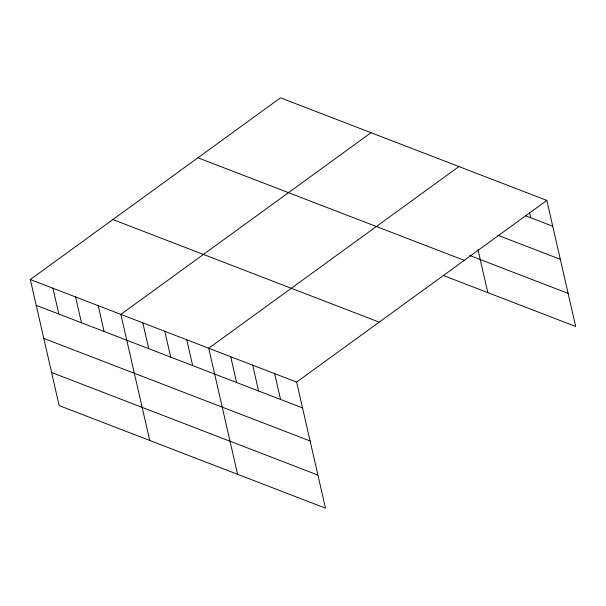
<?xml version="1.0" encoding="UTF-8"?>
<svg xmlns="http://www.w3.org/2000/svg" width="606" height="606" viewBox="0 0 606 606"><rect width="100%" height="100%" fill="white"/><g stroke="black" fill="none" stroke-linecap="round" stroke-linejoin="round"><path stroke-width="0.91" d="M30.3 279.51L296.622 382.091L325.498 508.169L59.176 405.588L30.3 279.51L280.502 97.831L546.824 200.412L575.7 326.49L443.872 275.707M371.054 132.706L120.852 314.393L149.727 440.464M458.939 166.559L208.737 348.238L237.613 474.316M296.622 382.091L546.824 200.412M525.493 215.736L552.74 226.227M497.92 235.28L560.315 259.315M469.688 255.49L568.125 293.402M197.935 157.787L464.257 260.368M112.867 219.561L379.189 322.134M36.216 305.333L302.53 407.906M43.791 338.413L310.113 440.994M51.601 372.501L317.915 475.081M529.5 212.229L530.765 217.766M477.975 249.68L487.815 292.637M274.647 373.629L280.563 399.445M252.679 365.168L258.588 390.984M230.704 356.707L236.62 382.522M186.762 339.777L192.678 365.592M164.794 331.315L170.703 357.131M142.819 322.854L148.735 348.67M98.21 305.674L104.126 331.49M75.576 296.955L81.484 322.771M52.934 288.229L58.85 314.052"/></g></svg>
